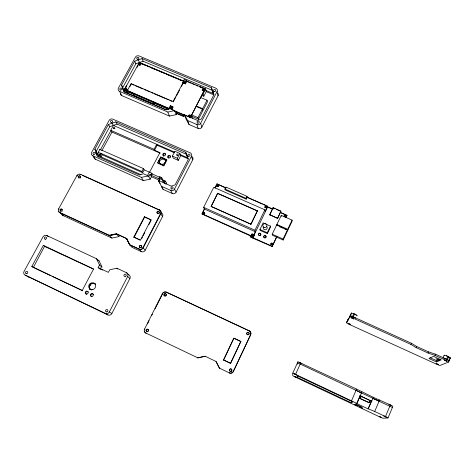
<?xml version="1.0" encoding="UTF-8"?>
<svg xmlns="http://www.w3.org/2000/svg" width="474" height="474" viewBox="0 0 474 474"><rect width="100%" height="100%" fill="white"/><g stroke="black" fill="none" stroke-linecap="round" stroke-linejoin="round"><path stroke-width="0.71" d="M292.796 373.109L292.772 375.71L294.395 376.646L379.929 417.007L382.951 418.269L388.016 417.944L392.899 406.325L390.369 404.909L373.346 397.336L356.578 389.083L298.27 361.911L297.897 361.863L292.796 373.109L356.958 403.445L361.893 391.968M297.287 364.228L297.411 362.966L299.846 363.884L392.413 407.486M297.785 363.131L297.897 361.863M297.068 377.251L297.222 375.722L353.012 402.011L351.074 402.716L297.068 377.251L297.885 375.444M444.274 355.541A3.348 0.521 23.1 0 1 444.914 355.251A3.348 0.521 23.1 0 1 447.853 356.294L450.3 357.834L449.014 360.886A3.348 0.51 23.2 0 1 448.742 360.91M450.3 357.834L448.534 362.065A3.294 0.492 23.2 0 0 446.158 360.424L447.853 356.294M448.623 356.661L447.415 359.612L449.014 360.886M443.16 357.68L444.126 355.334M448.534 362.065L440.21 365.365A3.111 0.444 23.4 0 1 436.785 364.305L349.131 324.34A2.974 0.438 24.4 0 1 346.601 322.693L349.599 317.1A3.14 0.492 24.3 0 1 352.757 317.989L410.94 344.42L416.142 347.626L428.075 353.047L434.96 355.34L435.452 354.161L447.415 359.612L446.644 359.245A3.348 0.51 23.2 0 0 443.705 358.19M436.453 361.929L441.247 359.861L433.491 356.335L428.952 358.51L436.453 361.929L436.921 360.797L440.524 359.221M428.075 353.047L428.561 351.88L435.452 354.161M388.016 417.944L385.463 416.557L390.369 404.909M416.142 347.626L416.628 346.464L411.432 343.253L352.496 316.508L350.156 315.915L347.11 321.757A2.974 0.444 24.4 0 0 347.199 321.858M410.94 344.42L411.432 343.253M385.463 416.557L374.703 411.491L379.627 399.878M371.835 400.897L370.372 400.459L369.394 402.746L360.092 398.516L361.241 396.169L360.104 395.636L360.376 395.523M359.819 396.294L356.697 403.528L368.132 408.914L371.515 400.992M368.132 408.914L373.346 397.336M360.258 398.456L361.241 396.169M351.601 400.607L356.578 389.083M351.074 402.716L351.791 401.063M350.375 316.359A3.194 0.504 24.3 0 1 350.102 315.962L350.256 315.885A3.14 0.498 24.3 0 1 352.496 316.508L353.764 313.652L354.528 313.984A3.188 0.515 24.3 0 1 356.922 315.352A3.188 0.515 24.3 0 1 356.655 315.797M352.757 317.989L354.528 313.984M346.601 322.693L348.283 318.913A3.022 0.462 24.3 0 1 348.763 318.872M348.011 319.731L347.081 321.615A3.028 0.45 24.4 0 1 347.561 321.579M349.599 317.1L351.37 313.118L353.764 313.652M350.256 315.885L351.524 313.041M295.61 374.229L300.723 362.93M249.164 330.787L249.229 330.929A2.933 2.909 -52.1 0 1 250.639 334.881L233.404 371.45A2.998 2.939 -69.9 0 1 229.398 372.92L229.303 372.842A3.004 2.945 -69.9 0 0 233.309 371.367L250.574 334.739A2.939 2.915 -51.9 0 0 249.164 330.787L166.35 292.144A2.909 2.797 -40.3 0 0 162.44 293.554L144.558 329.075A2.957 2.838 -49.1 0 0 145.82 333.003L146.051 333.145A2.957 2.832 -49.1 0 1 144.908 332.173M240.851 341.434L230.512 363.285L223.503 359.956L233.878 338.158L240.851 341.434L230.607 363.38L223.503 359.956M223.615 360.056L233.878 338.158M283.156 240.022L283.108 239.044L287.493 229.813L276.638 225.008L272.23 234.203L272.337 235.205L283.156 240.022L287.522 230.838L287.493 229.813M292.097 220.126L292.097 221.204L287.759 230.328L287.736 229.303L292.097 220.126L281.26 215.362L276.881 224.498L276.964 225.553M272.135 246.284L250.195 236.473L250.325 237.047L272.165 246.498L276.532 237.077M285.786 217.69L286.942 215.273L280.472 212.423M272.165 246.498L276.881 236.615M286.006 217.501L286.942 215.273M267.377 233.617L270.553 227.016L270.453 226.122L263.117 222.869L259.918 229.487L260.066 230.364L267.377 233.617L267.265 232.752L270.453 226.122M277.568 218.467L280.934 211.102L273.119 207.671L269.718 214.704L277.568 218.467L280.934 211.102M269.753 215.018L273.119 207.671M204.306 208.981L202.013 213.999L253.051 237.13L252.926 236.55L255.279 231.703L254.994 230.24L264.889 209.828L213.75 187.307L203.642 207.363L204.306 208.981L255.279 231.703M247.191 197.166L246.213 199.163L225.144 189.896L224.895 189.019L225.885 187.034L247.025 196.319L247.191 197.166L267.656 206.16L265.096 211.44L264.889 209.828M253.051 237.13L267.733 206.824L267.656 206.16M253.442 236.639L254.331 234.808M252.926 238.215L254.402 235.163M250.953 224.078L257.4 210.835L217.655 193.297L211.096 206.356L250.983 224.226L211.161 206.522L217.655 193.297M250.983 224.226L257.4 210.835M246.213 199.163L246.036 198.322L247.025 196.319M147.432 323.967L149.085 320.685M151.727 315.429L152.391 314.114M155.034 308.858L162.635 293.756A2.903 2.791 -40.3 0 1 162.825 293.418M214.989 187.769L216.944 183.876L226.134 187.917M202.339 213.353L204.626 208.809M215.078 188.054L216.381 185.458M192.089 156.698A2.731 2.56 -17.9 0 1 192.722 159.815L176.067 192.166A2.767 2.607 -22.6 0 1 172.317 193.499L163.121 189.404L161.403 186.276L170.717 190.424A2.803 2.643 -22.5 0 0 174.515 189.073L191.407 156.319A2.767 2.589 -17.8 0 0 190.151 152.812L112.818 119.146A2.737 2.5 -23.3 0 0 109.109 120.437L91.683 152.267A2.767 2.542 -27 0 0 92.809 155.75L95.392 159.228L143.361 180.6L150.193 179.166L151.461 176.755L150.033 174.248L148.753 176.684M111.852 313.515L129.894 278.505A2.885 2.737 -39.3 0 0 128.679 274.736L126.428 272.68L116.912 268.237L109.743 269.753L108.38 272.36L98.142 267.567L99.51 264.966L96.459 258.697L46.849 235.554A2.891 2.66 -37.9 0 0 42.962 236.935L24.091 271.359A2.939 2.702 -42.2 0 0 25.181 275.151L107.93 314.932A2.933 2.779 -45.9 0 0 111.852 313.515L109.34 311.975A2.974 2.814 -45.7 0 1 105.358 313.409L25.181 275.151M116.29 233.753L126.724 238.706L129.817 244.922L139.285 249.277A2.885 2.737 -33.4 0 0 143.178 247.884L160.787 213.768A2.844 2.69 -26.8 0 0 159.542 210.101L80.633 174.355A2.814 2.589 -30 0 0 76.829 175.694L58.64 208.868A2.856 2.631 -34.3 0 0 59.754 212.512L109.186 235.264L116.29 233.753L126.469 238.428L129.562 244.643L132.003 247.327L141.347 251.635A2.844 2.702 -33.5 0 0 145.186 250.26L162.541 216.571A2.803 2.654 -27 0 0 161.924 213.324M141.732 238.428L142.413 237.119M143.089 235.803L144.789 232.521M148.872 224.64L150.916 220.7M120.343 93.591A2.69 2.441 -20.8 0 0 121.8 95.63L169.419 116.083L176.162 114.678L174.639 110.626L169.692 108.51L165.971 109.814L123.868 91.766L121.569 85.047L134.711 61.14L142.034 58.604L211.469 87.773L214.011 94.539L201.266 119.11L197.528 120.42L184.564 114.874L185.956 118.879L189.031 124.508L198.156 128.43A2.72 2.53 -15 0 0 201.853 127.133L218.04 95.831A2.696 2.483 -12 0 0 217.868 93.301M109.34 311.975L127.654 276.502A2.921 2.773 -39.1 0 0 126.428 272.68M129.562 244.643L139.054 249.016A2.885 2.737 -33.3 0 0 142.952 247.618L160.591 213.448A2.85 2.69 -26.8 0 0 159.341 209.781M190.986 116.006L198.452 119.199L197.978 117.647L202.398 109.138L196.147 106.478M207.043 100.204L207.476 101.839L203.097 110.264L202.647 108.67L207.043 100.204L200.804 97.567M164.223 183.557L165.497 181.109L158.997 178.224L159.762 176.761L161.758 177.649L162.789 179.587L162.286 180.558M178.271 160.354L177.371 158.269L179.871 153.452L174.9 151.283L172.394 156.094L173.33 158.192L178.271 160.354L180.754 155.573L179.871 153.452M198.452 119.199L202.854 110.732L202.398 109.138M165.864 184.238L166.498 183.023L165.497 181.109M184.564 114.874L187.674 120.574L196.917 124.538A2.755 2.56 -14.9 0 0 200.662 123.222L217.074 91.547A2.731 2.506 -12 0 0 215.8 88.17L139.048 55.95A2.69 2.423 -17.9 0 0 135.392 57.218L118.447 88.01A2.72 2.471 -20.7 0 0 119.59 91.369L121.8 95.63M190.661 117.564L191.591 115.786L189.677 114.969M200.626 86.961L205.562 89.041L203.127 93.698L203.814 96.252L201.977 95.475M158.725 181.115L159.999 178.668M203.814 96.252L206.231 91.624L205.562 89.041M160.994 179.113L161.758 177.649M133.828 237.077L144.416 216.737L151.04 219.74L140.482 240.122L133.828 237.077L140.043 240.099M134.071 237.356L144.641 217.051L144.416 216.737M163.862 165.87L163.601 165.349L166.617 159.584L160.698 156.983L157.676 162.736L157.949 163.269L163.862 165.87L166.872 160.117L166.617 159.584M205.088 88.786L190.228 117.813L205.088 88.786L186.916 81.137L186.726 80.521L184.268 79.484L182.792 82.269L182.988 82.885L173.099 101.525L131.126 83.631L127.322 90.581L169.248 108.83M147.26 176.02L149.31 172.127L151.793 173.229L152.207 173.964L160.153 177.489L159.762 176.761M89.319 286.64L90.972 283.499M101.513 266.625L100.162 269.196L98.142 267.567M158.997 178.224L159.388 178.947L151.443 175.421L151.028 174.693L151.793 173.229M59.754 212.512L63.178 215.629L111.917 238.078L118.903 236.609L119.567 235.353M151.443 175.421L152.207 173.964M158.855 161.545L159.46 160.396L159.187 159.857M176.654 112L176.322 113.393L183.734 116.568L184.072 115.176M183.734 116.568L184.682 114.773M143.438 168.59L144.173 169.852L142.65 172.743L141.904 171.493L143.438 168.59L99.872 149.346L97.164 154.305L100.079 155.596L101.021 156.912L102.183 154.779L101.246 153.452L100.079 155.596M144.173 169.852L149.588 172.246L159.922 152.61L154.53 150.246L154.05 149.298L156.693 144.297L157.161 145.263L174.485 152.835M154.53 150.246L157.161 145.263M51.95 276.289L82.719 290.769L82.233 290.467L93.568 268.989L43.353 245.384L31.794 266.524L33.328 267.454L44.562 246.314M176.322 113.393L176.956 112.196M176.162 114.678L177.08 112.925M169.135 108.001L170.385 105.643L172.856 106.697L173.075 107.272L171.825 109.63L171.606 109.056L169.135 108.001L169.36 108.576L127.322 90.581M173.235 101.898L175.641 97.36M176.334 96.062L179.427 90.226M181.489 86.333L183.207 83.092M171.606 109.056L172.856 106.697M182.988 82.885L185.441 83.916L185.251 83.305L186.726 80.521M185.441 83.916L186.916 81.137M183.859 81.291L139.261 62.509L124.188 90.013L133.07 94.113L133.638 95.292L153.481 103.794L154.145 102.556M112.101 123.199L113.416 125.403L110.732 130.326L154.05 149.298M101.815 150.738L111.983 132.068L110.975 130.433L100.387 149.849L99.872 149.346M124.52 89.811L123.951 90.848L121.569 85.047M138.372 59.872L139.486 62.503L137.116 67.367M126.037 87.364L126.7 86.155M150.193 179.166L148.309 175.919L143.326 173.703L139.546 175.042L97.129 156.177L94.871 149.209L108.386 124.502L115.816 121.907L185.772 152.385L187.811 157.883L180.363 154.631M129.929 86.546L130.966 84.656M128.253 91.672L127.405 93.224L126.605 91.612L123.714 90.374L126.582 85.675M97.448 154.696L96.323 151.236L109.731 126.688L117.102 124.111L186.566 154.4M122.813 87.518L135.848 63.759L143.118 61.247L212.062 90.232L213.324 93.591L205.935 90.481M437.147 359.511L439.351 360.003M370.372 400.459L369.205 402.799L360.092 398.516M368.576 402.266L369.169 402.094M205.183 356.252L197.848 357.829L205.183 356.252L216.02 361.455L219.421 368.156L216.02 361.455M58.729 211.297A2.856 2.631 -34.3 0 0 60.097 212.832L109.47 235.554L116.557 234.038L118.903 236.609M92.809 155.75L141.388 177.371L148.309 175.919M109.47 235.554L116.551 234.067M119.59 91.369L167.814 112.054L174.639 110.626M391.044 405.519L390.41 405.282M446.342 355.933L449.145 357.266M300.143 362.829L299.574 362.651L299.894 362.871M301.239 363.517L301.808 363.694L300.415 362.942M372.866 398.486L379.147 401.04M187.242 81.617L191.229 83.3M192.562 83.857L194.553 84.698M195.886 85.255L197.877 86.096M199.21 86.653L204.525 88.893M139.486 62.503L183.77 81.149M146.241 65.785L139.433 62.918L139.261 62.509M147.604 66.36L148.966 66.935M151.01 67.794L155.093 69.512M156.456 70.087L158.5 70.946M159.862 71.521L161.907 72.38M163.269 72.955L165.308 73.814M166.67 74.388L174.165 77.546M175.522 78.121L177.566 78.98M178.929 79.555L181.655 80.698M206.231 91.624L213.596 94.729L212.737 91.15M182.792 82.269L185.251 83.305M368.44 408.855L374.703 411.491M196.396 106.01L202.647 108.67M131.985 84.313L134.012 85.178M135.368 85.753L142.804 88.922M144.155 89.503L146.188 90.368M147.538 90.943L149.565 91.808M150.922 92.383L152.948 93.248M154.299 93.822L165.124 98.438M166.475 99.013L168.501 99.878M169.852 100.458L171.884 101.318M191.709 114.969L197.978 117.647M172.453 107.011L170.604 106.217L170.385 105.643M172.5 109.921L190.11 117.457M174.633 111.135L185.304 115.703M124.188 90.013L169.04 109.216M168.317 109.21L152.978 102.639L153.481 103.794M176.156 112.942L183.58 116.124M166.321 109.897L124.526 91.986L122.719 88.401M352.496 316.508L353.26 316.839A3.194 0.504 24.3 0 1 355.66 318.208M113.416 125.403L174.746 152.178M180.754 155.573L188.172 158.814L187.029 155.893M172.394 156.094L177.371 158.269M111.983 132.068L160.206 153.197M162.736 158.304L165.687 159.602M273.148 207.991L275.098 208.85M276.395 209.419L280.3 211.137M225.831 188.03L216.944 183.876M246.812 197.249L262.383 204.087M263.734 204.685L265.09 205.278M267.295 206.634L272.663 208.993M273.054 209.413L267.757 207.085L267.804 207.488M280.33 212.613L286.948 215.522M224.895 189.019L246.036 198.322M157.676 162.736L163.601 165.349M269.718 214.704L277.551 218.159M217.708 193.469L257.423 210.995M276.881 224.498L287.736 229.303M279.358 226.608L283.132 228.284M284.453 228.865L286.438 229.748M150.033 174.248L151.028 174.693M101.246 153.452L141.904 171.493M102.183 154.779L142.65 172.743M151.461 176.755L159.353 180.256M163.121 189.404L158.31 180.357L171.369 186.158L175.161 184.813L188.279 159.406L185.772 152.385M95.997 152.693L98.118 155.626L140.897 174.639M272.23 234.203L283.108 239.044M259.918 229.487L267.265 232.752M203.642 207.363L254.994 230.24M201.906 213.75L252.926 236.55M82.292 175.327L159.542 210.101M144.641 217.051L151.253 220.049M416.628 346.464L428.561 351.88M434.96 355.34L446.158 360.424M430.042 357.669L436.921 360.797M97.763 260.309L99.102 260.931L102.117 267.117L99.51 264.966M166.35 292.144L249.229 330.929M100.595 269.202L102.473 270.079M44.929 246.575L93.402 269.054M359.938 395.707L371.894 401.318M359.997 395.826L371.379 401.17M233.966 338.294L240.928 341.564M95.499 283.967L93.467 283.108M89.734 289.104L91.393 289.975L89.556 289.104M31.794 266.524L82.233 290.467M33.992 267.769L50.617 275.661M145.82 333.003L197.996 357.935M219.302 368.073L229.398 372.92M356.081 390.232L361.401 393.112M354.439 314.138L356.021 315.038M105.358 313.409L107.93 314.932M144.558 329.075L144.789 329.223A2.957 2.832 -49.1 0 0 144.629 329.578M89.55 285.081L89.983 285.384M43.353 245.384L45.178 246.693M46.849 235.554L48.484 236.816M388.887 404.535L391.133 405.501M96.459 258.697L99.102 260.931M116.912 268.237L117.86 269.084M127.654 276.502L129.894 278.505M58.64 208.868L58.989 209.188M348.544 319.28L348.283 318.913M109.186 235.264L111.917 238.078M126.469 238.428L127.239 239.323M139.054 249.016L141.347 251.635M76.829 175.694L77.144 176.061M142.952 247.618L145.186 250.26M80.633 174.355L80.947 174.722A2.814 2.583 -30 0 0 79.905 174.468M94.871 149.209L96.323 151.236M98.331 152.16L98.61 152.551M160.591 213.448L162.541 216.571M108.386 124.502L109.731 126.688M141.388 177.371L143.361 180.6M115.816 121.907L117.102 124.111M158.31 180.357L160.064 183.557M170.717 190.424L172.317 193.499M160.639 164.04L160.905 164.567M174.515 189.073L176.067 192.166M126.724 238.706L129.805 244.916M160.698 156.983L160.964 157.528M126.345 85.575L126.819 86.161M165.106 162.464L165.367 162.991M163.654 158.28L163.915 158.82M131.126 83.631L131.31 84.022M134.711 61.14L135.848 63.759M142.034 58.604L143.118 61.247M167.814 112.054L169.419 116.083M191.407 156.319L192.722 159.815M187.674 120.574L189.031 124.508M191.591 115.786L192.373 118.186M98.118 155.626L98.568 157.007M196.917 124.538L198.156 128.43M200.662 123.222L201.853 127.133M211.469 87.773L212.062 90.232M217.074 91.547L218.04 95.831M281.26 215.362L281.319 216.458M184.131 82.707A0.824 0.752 -14.7 0 1 185.642 82.186M170.527 108.368A0.835 0.764 -17.2 0 1 171.908 107.693M202.416 90.73A0.83 0.758 -13.2 0 1 202.588 89.705A0.83 0.758 -13.2 0 1 203.702 89.734A0.83 0.758 -13.2 0 1 203.725 90.765M190.347 116.414A0.835 0.776 -15.6 0 1 189.867 116.823M189.44 116.865A0.835 0.776 -15.6 0 1 188.913 116.551M188.818 116.373A0.835 0.776 -15.6 0 1 190.299 115.638M139.463 65.139A0.818 0.741 -18 0 1 139.765 63.86A0.818 0.741 -18 0 1 140.802 64.677A0.705 0.64 -18 0 0 139.498 65.252M140.606 65.027A0.818 0.741 -18 0 1 140.446 65.163M125.663 90.344A0.824 0.747 -20.3 0 1 125.977 89.047A0.824 0.747 -20.3 0 1 127.014 89.87M126.819 90.232A0.824 0.747 -20.3 0 1 126.653 90.368M447.373 359.594A3.348 0.51 23.2 0 1 449.085 360.779M450.217 357.947A3.348 0.521 23.1 0 1 449.945 357.971M351.637 313.521A3.188 0.515 24.3 0 1 351.37 313.118M436.216 359.174A3.158 0.468 23.3 0 1 436.791 358.919A3.158 0.468 23.3 0 1 439.552 359.914M253.217 235.412A0.865 0.841 -11.8 0 0 252.18 234.452A0.865 0.841 -11.8 0 0 251.653 235.756A0.865 0.835 -11.9 0 1 253.193 235.365M284.489 216.843A0.859 0.83 -2.8 0 1 284.43 215.623A0.859 0.83 -2.8 0 1 285.704 215.664A0.859 0.83 -2.8 0 1 285.538 216.879M271.146 244.768A0.871 0.847 -6.4 0 1 271.092 243.523A0.871 0.847 -6.4 0 1 272.372 243.571A0.871 0.847 -6.4 0 1 272.206 244.809M265.019 207.796A0.859 0.824 -7.4 0 1 265.535 206.735A0.859 0.824 -7.4 0 1 266.637 207.221M265.132 207.831A0.859 0.824 -7.3 0 1 266.607 207.689M260.451 233.664A1.155 1.12 -9.7 0 1 260.7 235.08A1.155 1.12 -9.7 0 1 259.302 235.584A1.155 1.12 -9.7 0 1 258.567 234.34M258.822 233.812A1.155 1.12 -9.7 0 1 259.047 233.617M259.604 233.415A1.155 1.12 -9.7 0 1 259.906 233.427M265.677 235.993A1.155 1.12 -8.3 0 1 265.748 237.646A1.155 1.12 -8.3 0 1 264.048 237.587A1.155 1.12 -8.3 0 1 264.273 235.945M264.539 235.809A1.155 1.12 -8.3 0 1 265.422 235.839M267.093 227.117A2.026 1.961 -8 0 1 265.096 229.766A2.026 1.961 -8 0 1 263.354 226.987M266.495 226.294A2.026 1.961 -8 0 1 266.85 226.667M217.133 186.584A0.853 0.812 -15.7 0 1 217.045 185.441A0.853 0.812 -15.7 0 1 218.247 185.328A0.853 0.812 -15.7 0 1 218.33 186.472M203.358 213.958A0.859 0.824 -20.4 0 1 203.648 212.542A0.859 0.824 -20.4 0 1 204.762 213.454M204.567 213.845A0.859 0.824 -20.4 0 1 204.401 213.993M190.311 116.201A0.723 0.67 -15.6 0 1 189.173 116.657A0.723 0.67 -15.6 0 1 189.262 115.52A0.723 0.67 -15.6 0 1 190.323 116.029M202.635 90.789A0.717 0.658 -13.2 0 1 202.611 89.817A0.717 0.658 -13.2 0 1 203.666 89.841A0.717 0.658 -13.2 0 1 203.506 90.812M249.123 333.832A1.191 1.185 -52.1 0 1 247.357 334.656A1.191 1.185 -52.1 0 1 247.197 332.718A1.191 1.185 -52.1 0 1 249.075 333.216M164.697 296.013A1.179 1.138 -40.3 0 1 164.146 294.573A1.179 1.138 -40.3 0 1 165.562 293.844A1.179 1.138 -40.3 0 1 166.362 295.16M166.09 295.705A1.179 1.138 -40.3 0 1 165.586 296.049M144.718 331.841A2.957 2.832 -49.1 0 1 144.487 331.113M163.062 293.11A2.903 2.791 -40.3 0 1 163.329 292.831M164.318 292.239A2.903 2.791 -40.3 0 1 166.54 292.345M146.857 331.533A1.203 1.149 -49.1 0 1 146.353 329.969A1.203 1.149 -49.1 0 1 147.929 329.394A1.203 1.149 -49.1 0 1 148.439 330.959M148.03 331.433A1.203 1.149 -49.1 0 1 147.752 331.575M157.475 213.472A1.155 1.096 -26.9 0 1 157.327 211.991A1.155 1.096 -26.9 0 1 158.849 211.653A1.155 1.096 -26.9 0 1 159.258 213.075M159.092 213.324A1.155 1.096 -26.9 0 1 158.861 213.519M140.085 247.736A1.173 1.114 -33.4 0 1 139.996 245.787A1.173 1.114 -33.4 0 1 141.767 246.599M141.471 247.428A1.173 1.114 -33.4 0 1 141.24 247.629M78.832 177.999A1.144 1.055 -30 0 1 78.731 176.559A1.144 1.055 -30 0 1 80.225 176.233A1.144 1.055 -30 0 1 80.592 177.614M80.42 177.851A1.144 1.055 -30 0 1 80.195 178.046M77.339 175.747A2.814 2.583 -30 0 1 77.57 175.457M62.284 211.025A1.161 1.067 -34.3 0 1 62.053 211.22M60.684 211.179A1.161 1.067 -34.3 0 1 60.654 209.627A1.161 1.067 -34.3 0 1 62.254 209.478M95.392 159.228A2.731 2.512 -27.1 0 1 93.935 157.113M114.204 128.65A0.717 0.658 -23.6 0 1 114.88 128.413M163.607 182.223A0.735 0.687 -23 0 1 164.294 181.98M177.424 155.662A0.723 0.675 -19.2 0 1 177.922 155.419M163.85 156.254A1.386 1.292 -20.7 0 1 163.447 154.24A1.386 1.292 -20.7 0 1 165.627 154.305M168.229 157.978A1.386 1.298 -20.3 0 1 168.951 155.993A1.386 1.298 -20.3 0 1 170.758 157.09M159.542 163.376A3.336 3.117 -21.4 0 1 165.467 160.425M99.89 154.666A0.835 0.77 -26.7 0 1 100.18 154.352M100.375 154.257A0.835 0.77 -26.7 0 1 100.802 154.216M63.178 215.629A2.814 2.595 -34.4 0 1 61.946 214.444M161.308 212.95A2.803 2.654 -27 0 1 161.634 213.116M28.79 277.166A2.903 2.666 -42.3 0 1 27.723 276.235M86.475 294.206A1.499 1.404 -43.3 0 1 86.114 291.96A1.499 1.404 -43.3 0 1 88.413 292.049M91.298 296.44A1.499 1.41 -43.5 0 1 92.987 293.998M93.301 294.206A1.499 1.41 -43.5 0 1 93.538 294.484M90.658 289.49A3.579 3.359 -42.3 0 1 90.51 284.619A3.579 3.359 -42.3 0 1 95.434 284.169M386.239 417.114L383.922 416.042L386.239 417.114M436.216 363.546L438.521 364.547L436.216 363.546M444.304 360.145L446.745 361.194L444.304 360.145M351.406 317.864L353.669 318.949L351.406 317.864M348.313 323.422L350.458 324.453L348.313 323.422M294.514 373.897L296.712 374.958L294.514 373.897M294.401 376.457L296.487 377.464L294.401 376.457M355.222 404.091L361.703 407.207L355.222 404.091M354.558 404.334L357.224 405.62L354.558 404.334M360.056 406.929L362.734 408.215L360.056 406.929M379.236 416.474L381.363 417.493L379.236 416.474M189.114 116.45A0.835 0.776 -15.6 0 0 190.317 115.656A0.835 0.776 -15.6 0 0 189.025 115.105A0.835 0.776 -15.6 0 0 189.114 116.45M202.635 90.593A0.83 0.764 -13.2 0 0 203.826 89.817A0.83 0.764 -13.2 0 0 202.54 89.278A0.83 0.764 -13.2 0 0 202.635 90.593M170.622 108.054A0.835 0.77 -17.2 0 0 171.825 107.272A0.835 0.77 -17.2 0 0 170.539 106.721A0.835 0.77 -17.2 0 0 170.622 108.054M184.268 82.322A0.83 0.758 -14.7 0 0 185.458 81.546A0.83 0.758 -14.7 0 0 184.179 81.007A0.83 0.758 -14.7 0 0 184.268 82.322M125.847 90.119A0.824 0.752 -20.3 0 0 126.807 89.1A0.824 0.752 -20.3 0 0 125.426 88.893A0.824 0.752 -20.3 0 0 125.847 90.119M139.463 64.831A0.818 0.741 -18 0 0 140.648 64.073A0.818 0.741 -18 0 0 139.397 63.546A0.818 0.741 -18 0 0 139.463 64.831M271.312 244.673A0.871 0.847 -6.4 0 0 272.55 243.82A0.871 0.847 -6.4 0 0 271.181 243.209A0.871 0.847 -6.4 0 0 271.312 244.673M284.483 216.594A0.865 0.83 -2.9 0 0 285.887 216.091A0.865 0.83 -2.9 0 0 284.738 215.178A0.865 0.83 -2.9 0 0 284.483 216.594M264.012 227.354A2.05 1.979 -8 0 0 266.921 225.363A2.05 1.979 -8 0 0 263.704 223.941A2.05 1.979 -8 0 0 264.012 227.354M259.159 235.264A1.155 1.12 -9.7 0 0 260.807 234.138A1.155 1.12 -9.7 0 0 258.994 233.327A1.155 1.12 -9.7 0 0 259.159 235.264M264.397 237.598A1.161 1.12 -8.3 0 0 266.044 236.473A1.161 1.12 -8.3 0 0 264.225 235.661A1.161 1.12 -8.3 0 0 264.397 237.598M251.866 235.454A0.871 0.841 -11.8 0 0 253.104 234.612A0.871 0.841 -11.8 0 0 251.741 234.002A0.871 0.841 -11.8 0 0 251.866 235.454M203.654 213.881A0.859 0.824 -20.4 0 0 204.632 212.773A0.859 0.824 -20.4 0 0 203.174 212.536A0.859 0.824 -20.4 0 0 203.654 213.881M217.228 186.412A0.853 0.812 -15.7 0 0 218.449 185.595A0.853 0.812 -15.7 0 0 217.122 185.008A0.853 0.812 -15.7 0 0 217.228 186.412M265.381 207.594A0.859 0.83 -7.4 0 0 266.607 206.765A0.859 0.83 -7.4 0 0 265.25 206.166A0.859 0.83 -7.4 0 0 265.381 207.594M137.294 59.137A1.096 0.984 -17.9 0 0 138.882 58.124A1.096 0.984 -17.9 0 0 137.211 57.425A1.096 0.984 -17.9 0 0 137.294 59.137M120.627 90.054A1.108 1.001 -20.7 0 0 121.913 88.685A1.108 1.001 -20.7 0 0 120.064 88.407A1.108 1.001 -20.7 0 0 120.627 90.054M214.106 91.441A1.108 1.019 -12 0 0 215.694 90.398A1.108 1.019 -12 0 0 213.97 89.675A1.108 1.019 -12 0 0 214.106 91.441M197.664 123.104A1.12 1.043 -14.9 0 0 199.27 122.043A1.12 1.043 -14.9 0 0 197.54 121.303A1.12 1.043 -14.9 0 0 197.664 123.104M231.282 371.077A1.221 1.197 -69.8 0 0 231.128 368.973A1.221 1.197 -69.8 0 0 229.41 370.182A1.221 1.197 -69.8 0 0 231.282 371.077M248.287 334.603A1.197 1.185 -51.9 0 0 248.654 332.57A1.197 1.185 -51.9 0 0 246.717 333.281A1.197 1.185 -51.9 0 0 248.287 334.603M231.377 371.16A1.221 1.197 -69.9 0 0 231.223 369.062A1.221 1.197 -69.9 0 0 229.505 370.271A1.221 1.197 -69.9 0 0 231.377 371.16M165.094 295.918A1.185 1.138 -40.3 0 0 166.007 294.099A1.185 1.138 -40.3 0 0 163.992 294.283A1.185 1.138 -40.3 0 0 165.094 295.918M147.527 331.433A1.203 1.155 -49.1 0 0 147.959 329.412A1.203 1.155 -49.1 0 0 146.022 330.117A1.203 1.155 -49.1 0 0 147.527 331.433M140.138 247.552A1.173 1.114 -33.3 0 0 141.489 246.042A1.173 1.114 -33.3 0 0 139.534 245.716A1.173 1.114 -33.3 0 0 140.138 247.552M157.801 213.395A1.155 1.096 -26.8 0 0 159.128 211.914A1.155 1.096 -26.8 0 0 157.19 211.594A1.155 1.096 -26.8 0 0 157.801 213.395M79.028 177.869A1.144 1.055 -30 0 0 80.373 176.423A1.144 1.055 -30 0 0 78.477 176.121A1.144 1.055 -30 0 0 79.028 177.869M61.146 211.102A1.161 1.072 -34.3 0 0 62.094 209.372A1.161 1.072 -34.3 0 0 60.133 209.555A1.161 1.072 -34.3 0 0 61.146 211.102M111.283 122.517A1.114 1.019 -23.4 0 0 112.581 121.131A1.114 1.019 -23.4 0 0 110.726 120.846A1.114 1.019 -23.4 0 0 111.283 122.517M93.87 154.388A1.126 1.037 -27 0 0 95.185 152.978A1.126 1.037 -27 0 0 93.313 152.681A1.126 1.037 -27 0 0 93.87 154.388M188.403 156.195A1.126 1.055 -17.8 0 0 190.021 155.122A1.126 1.055 -17.8 0 0 188.285 154.37A1.126 1.055 -17.8 0 0 188.403 156.195M171.76 189.019A1.138 1.072 -22.5 0 0 173.069 187.574A1.138 1.072 -22.5 0 0 171.15 187.266A1.138 1.072 -22.5 0 0 171.76 189.019M163.334 182.111A0.735 0.693 -23 0 0 164.182 181.175A0.735 0.693 -23 0 0 162.943 180.979A0.735 0.693 -23 0 0 163.334 182.111M113.926 128.673A0.717 0.658 -23.6 0 0 114.761 127.773A0.717 0.658 -23.6 0 0 113.564 127.589A0.717 0.658 -23.6 0 0 113.926 128.673M177.051 155.353A0.729 0.681 -19.2 0 0 178.1 154.66A0.729 0.681 -19.2 0 0 176.98 154.168A0.729 0.681 -19.2 0 0 177.051 155.353M163.909 155.774A1.392 1.298 -20.7 0 0 165.503 154.02A1.392 1.298 -20.7 0 0 163.169 153.653A1.392 1.298 -20.7 0 0 163.909 155.774M168.833 157.931A1.392 1.298 -20.3 0 0 170.427 156.171A1.392 1.298 -20.3 0 0 168.086 155.81A1.392 1.298 -20.3 0 0 168.833 157.931M161.456 164.282A3.354 3.128 -21.4 0 0 165.308 160.046A3.354 3.128 -21.4 0 0 159.673 159.163A3.354 3.128 -21.4 0 0 161.456 164.282M99.457 154.4A0.841 0.77 -26.6 0 0 100.435 153.345A0.841 0.77 -26.6 0 0 99.042 153.126A0.841 0.77 -26.6 0 0 99.457 154.4M26.609 273.694A1.197 1.096 -42.2 0 0 27.599 271.892A1.197 1.096 -42.2 0 0 25.596 272.076A1.197 1.096 -42.2 0 0 26.609 273.694M45.474 239.216A1.179 1.084 -37.9 0 0 46.434 237.45A1.179 1.084 -37.9 0 0 44.461 237.634A1.179 1.084 -37.9 0 0 45.474 239.216M106.78 311.91A1.209 1.144 -45.7 0 0 107.74 310.055A1.209 1.144 -45.7 0 0 105.702 310.239A1.209 1.144 -45.7 0 0 106.78 311.91M125.124 276.443A1.191 1.126 -39.1 0 0 126.06 274.63A1.191 1.126 -39.1 0 0 124.046 274.813A1.191 1.126 -39.1 0 0 125.124 276.443M86.736 294.034A1.505 1.41 -43.3 0 0 87.939 291.747A1.505 1.41 -43.3 0 0 85.415 291.978A1.505 1.41 -43.3 0 0 86.736 294.034M91.879 296.475A1.505 1.41 -43.5 0 0 93.082 294.182A1.505 1.41 -43.5 0 0 90.552 294.413A1.505 1.41 -43.5 0 0 91.879 296.475M92.264 289.685A3.591 3.377 -42.2 0 0 95.132 284.216A3.591 3.377 -42.2 0 0 89.082 284.773A3.591 3.377 -42.2 0 0 92.264 289.685"/></g></svg>
